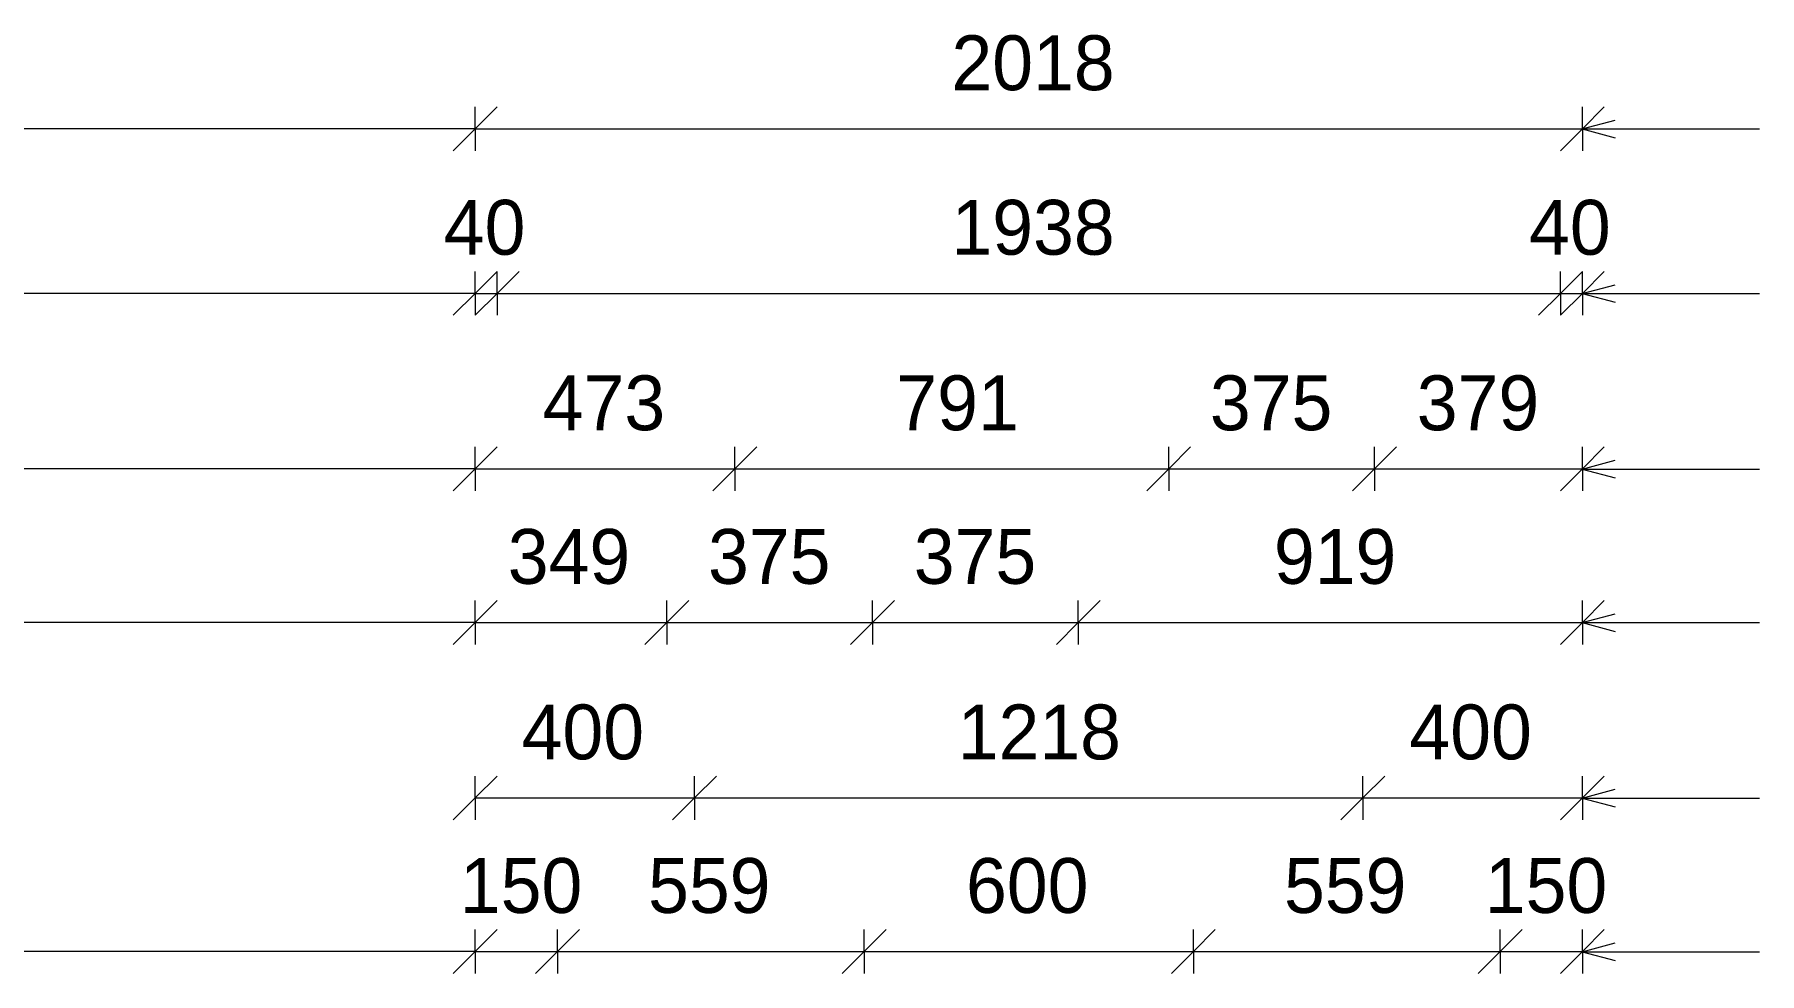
# Model space of a CAD drawing. Header units: millimetres. Extents: x 7560 to 18646, y -2179 to 7399.
# Drawn here: x 10073 to 13217, y 5687 to 7399 of the extents above; entities that cross this region are included whole.
import ezdxf

# ---------------------------------------------------------------- set-up
doc = ezdxf.new("R2010")
doc.units = ezdxf.units.MM
for name, color, linetype, lineweight in [('A-ANNO-DIMS', 211, 'Continuous', 9), ('A-ANNO-DIMS-40', 211, 'Continuous', 9), ('A-DETL-MBND', 5, 'Continuous', 18), ('A-DETL-THIN', 151, 'Continuous', 18), ('G-ANNO-TEXT', 231, 'Continuous', 9)]:
    doc.layers.add(name, color=color, linetype=linetype, lineweight=lineweight)
doc.styles.add('Nirmala UI Semilight', font='NirmalaS.ttf', dxfattribs={"height": 100})
doc.dimstyles.new('Arrow_Filled_-_2_5_NI_UI', dxfattribs={"dimscale": 304.8, "dimtxt": 104.736395, "dimasz": 0.262467, "dimexe": 0.131234, "dimexo": 0.0625, "dimgap": 0.131234, "dimtad": 1, "dimdec": 4, "dimzin": 0, "dimdsep": 46, "dimtxsty": 'Nirmala UI Semilight', "dimblk1": 'OBLIQUE', "dimblk2": 'OBLIQUE', "dimsah": 1, "dimcen": 0.09, "dimazin": 0, "dimtfac": 1, "dimtdec": 4, "dimtix": 1, "dimtmove": 0, "dimatfit": 3, "dimfxl": 0.131234, "dimfxlon": 1, "dimtvp": 1, "dimtolj": 1, "dimtzin": 0, "dimarcsym": 2})

# ---------------------------------------------------------------- blocks, each defined once
blk = doc.blocks.new('DIMBLOCK1-Elevation Front')
at = {"layer": 'A-ANNO-DIMS-40'}
for p, q in [((10875.8, 7227.5), (10915.8, 7267.5)), ((10875.8, 7227.5), (10875.8, 7267.5)), ((12893.8, 7227.5), (12933.8, 7267.5)), ((12893.8, 7227.5), (12893.8, 7267.5)), ((10875.8, 7227.5), (10835.8, 7187.5)), ((10875.8, 7227.5), (12893.8, 7227.5)), ((10875.8, 7227.5), (10875.8, 7187.5)), ((12893.8, 7227.5), (12853.8, 7187.5)), ((12893.8, 7227.5), (12893.8, 7187.5))]:
    blk.add_line(p, q, dxfattribs=at)
at = {"layer": 'A-ANNO-DIMS-40', "color": 0, "insert": (11743.9, 7397.9), "char_height": 100, "width": 338.203, "attachment_point": 1, "line_spacing_factor": 1.142579, "style": 'Nirmala UI Semilight'}
blk.add_mtext('2018', dxfattribs=at)
blk = doc.blocks.new('_Oblique')
at = {"color": 0, "linetype": 'ByBlock', "lineweight": -2}
blk.add_line((-0.5, -0.5), (0.5, 0.5), dxfattribs=at)
blk = doc.blocks.new('DIMBLOCK2-Elevation Front')
at = {"layer": 'A-ANNO-DIMS-40'}
for p, q in [((10875.8, 6927.5), (10915.8, 6967.5)), ((10875.8, 6927.5), (10875.8, 6967.5)), ((10915.8, 6927.5), (10955.8, 6967.5)), ((10915.8, 6927.5), (10915.8, 6967.5)), ((10875.8, 6927.5), (10835.8, 6887.5)), ((10875.8, 6927.5), (10915.8, 6927.5)), ((10915.8, 6927.5), (10875.8, 6887.5)), ((10875.8, 6927.5), (10875.8, 6887.5)), ((10915.8, 6927.5), (10915.8, 6887.5))]:
    blk.add_line(p, q, dxfattribs=at)
at = {"layer": 'A-ANNO-DIMS-40', "color": 0, "insert": (10818.7, 7097.9), "char_height": 100, "width": 185.098, "attachment_point": 1, "line_spacing_factor": 1.142579, "style": 'Nirmala UI Semilight'}
blk.add_mtext('40', dxfattribs=at)
blk = doc.blocks.new('DIMBLOCK3-Elevation Front')
at = {"layer": 'A-ANNO-DIMS-40'}
for p, q in [((10915.8, 6927.5), (10955.8, 6967.5)), ((10915.8, 6927.5), (10915.8, 6967.5)), ((12853.8, 6927.5), (12893.8, 6967.5)), ((12853.8, 6927.5), (12853.8, 6967.5)), ((10915.8, 6927.5), (10875.8, 6887.5)), ((10915.8, 6927.5), (12853.8, 6927.5)), ((10915.8, 6927.5), (10915.8, 6887.5)), ((12853.8, 6927.5), (12813.8, 6887.5)), ((12853.8, 6927.5), (12853.8, 6887.5))]:
    blk.add_line(p, q, dxfattribs=at)
at = {"layer": 'A-ANNO-DIMS-40', "color": 0, "insert": (11743.9, 7097.9), "char_height": 100, "width": 338.203, "attachment_point": 1, "line_spacing_factor": 1.142579, "style": 'Nirmala UI Semilight'}
blk.add_mtext('1938', dxfattribs=at)
blk = doc.blocks.new('DIMBLOCK4-Elevation Front')
at = {"layer": 'A-ANNO-DIMS-40'}
for p, q in [((12853.8, 6927.5), (12893.8, 6967.5)), ((12853.8, 6927.5), (12853.8, 6967.5)), ((12893.8, 6927.5), (12933.8, 6967.5)), ((12893.8, 6927.5), (12893.8, 6967.5)), ((12853.8, 6927.5), (12813.8, 6887.5)), ((12853.8, 6927.5), (12893.8, 6927.5)), ((12893.8, 6927.5), (12853.8, 6887.5)), ((12853.8, 6927.5), (12853.8, 6887.5)), ((12893.8, 6927.5), (12893.8, 6887.5))]:
    blk.add_line(p, q, dxfattribs=at)
at = {"layer": 'A-ANNO-DIMS-40', "color": 0, "insert": (12796.7, 7097.9), "char_height": 100, "width": 185.098, "attachment_point": 1, "line_spacing_factor": 1.142579, "style": 'Nirmala UI Semilight'}
blk.add_mtext('40', dxfattribs=at)
blk = doc.blocks.new('DIMBLOCK5-Elevation Front')
at = {"layer": 'A-ANNO-DIMS-40'}
for p, q in [((10875.8, 5727.5), (10915.8, 5767.5)), ((10875.8, 5727.5), (10875.8, 5767.5)), ((11025.8, 5727.5), (11065.8, 5767.5)), ((11025.8, 5727.5), (11025.8, 5767.5)), ((10875.8, 5727.5), (10835.8, 5687.5)), ((10875.8, 5727.5), (11025.8, 5727.5)), ((10875.8, 5727.5), (10875.8, 5687.5)), ((11025.8, 5727.5), (10985.8, 5687.5)), ((11025.8, 5727.5), (11025.8, 5687.5))]:
    blk.add_line(p, q, dxfattribs=at)
at = {"layer": 'A-ANNO-DIMS-40', "color": 0, "insert": (10848, 5897.9), "char_height": 100, "width": 246.797, "attachment_point": 1, "line_spacing_factor": 1.142579, "style": 'Nirmala UI Semilight'}
blk.add_mtext('150', dxfattribs=at)
blk = doc.blocks.new('DIMBLOCK6-Elevation Front')
at = {"layer": 'A-ANNO-DIMS-40'}
for p, q in [((11025.8, 5727.5), (11065.8, 5767.5)), ((11025.8, 5727.5), (11025.8, 5767.5)), ((11584.8, 5727.5), (11624.8, 5767.5)), ((11584.8, 5727.5), (11584.8, 5767.5)), ((11025.8, 5727.5), (10985.8, 5687.5)), ((11025.8, 5727.5), (11584.8, 5727.5)), ((11025.8, 5727.5), (11025.8, 5687.5)), ((11584.8, 5727.5), (11544.8, 5687.5)), ((11584.8, 5727.5), (11584.8, 5687.5))]:
    blk.add_line(p, q, dxfattribs=at)
at = {"layer": 'A-ANNO-DIMS-40', "color": 0, "insert": (11191, 5897.9), "char_height": 100, "width": 274.219, "attachment_point": 1, "line_spacing_factor": 1.142579, "style": 'Nirmala UI Semilight'}
blk.add_mtext('559', dxfattribs=at)
blk = doc.blocks.new('DIMBLOCK7-Elevation Front')
at = {"layer": 'A-ANNO-DIMS-40'}
for p, q in [((11584.8, 5727.5), (11624.8, 5767.5)), ((11584.8, 5727.5), (11584.8, 5767.5)), ((12184.8, 5727.5), (12224.8, 5767.5)), ((12184.8, 5727.5), (12184.8, 5767.5)), ((11584.8, 5727.5), (11544.8, 5687.5)), ((11584.8, 5727.5), (12184.8, 5727.5)), ((11584.8, 5727.5), (11584.8, 5687.5)), ((12184.8, 5727.5), (12144.8, 5687.5)), ((12184.8, 5727.5), (12184.8, 5687.5))]:
    blk.add_line(p, q, dxfattribs=at)
at = {"layer": 'A-ANNO-DIMS-40', "color": 0, "insert": (11770.5, 5897.9), "char_height": 100, "width": 274.219, "attachment_point": 1, "line_spacing_factor": 1.142579, "style": 'Nirmala UI Semilight'}
blk.add_mtext('600', dxfattribs=at)
blk = doc.blocks.new('DIMBLOCK8-Elevation Front')
at = {"layer": 'A-ANNO-DIMS-40'}
for p, q in [((12184.8, 5727.5), (12224.8, 5767.5)), ((12184.8, 5727.5), (12184.8, 5767.5)), ((12743.8, 5727.5), (12783.8, 5767.5)), ((12743.8, 5727.5), (12743.8, 5767.5)), ((12184.8, 5727.5), (12144.8, 5687.5)), ((12184.8, 5727.5), (12743.8, 5727.5)), ((12184.8, 5727.5), (12184.8, 5687.5)), ((12743.8, 5727.5), (12703.8, 5687.5)), ((12743.8, 5727.5), (12743.8, 5687.5))]:
    blk.add_line(p, q, dxfattribs=at)
at = {"layer": 'A-ANNO-DIMS-40', "color": 0, "insert": (12350, 5897.9), "char_height": 100, "width": 274.219, "attachment_point": 1, "line_spacing_factor": 1.142579, "style": 'Nirmala UI Semilight'}
blk.add_mtext('559', dxfattribs=at)
blk = doc.blocks.new('DIMBLOCK9-Elevation Front')
at = {"layer": 'A-ANNO-DIMS-40'}
for p, q in [((12743.8, 5727.5), (12783.8, 5767.5)), ((12743.8, 5727.5), (12743.8, 5767.5)), ((12893.8, 5727.5), (12933.8, 5767.5)), ((12893.8, 5727.5), (12893.8, 5767.5)), ((12743.8, 5727.5), (12703.8, 5687.5)), ((12743.8, 5727.5), (12893.8, 5727.5)), ((12743.8, 5727.5), (12743.8, 5687.5)), ((12893.8, 5727.5), (12853.8, 5687.5)), ((12893.8, 5727.5), (12893.8, 5687.5))]:
    blk.add_line(p, q, dxfattribs=at)
at = {"layer": 'A-ANNO-DIMS-40', "color": 0, "insert": (12716, 5897.9), "char_height": 100, "width": 246.797, "attachment_point": 1, "line_spacing_factor": 1.142579, "style": 'Nirmala UI Semilight'}
blk.add_mtext('150', dxfattribs=at)
blk = doc.blocks.new('DIMBLOCK10-Elevation Front')
at = {"layer": 'A-ANNO-DIMS-40'}
for p, q in [((10875.8, 6007.5), (10915.8, 6047.5)), ((10875.8, 6007.5), (10875.8, 6047.5)), ((11275.8, 6007.5), (11315.8, 6047.5)), ((11275.8, 6007.5), (11275.8, 6047.5)), ((10875.8, 6007.5), (10835.8, 5967.5)), ((10875.8, 6007.5), (11275.8, 6007.5)), ((10875.8, 6007.5), (10875.8, 5967.5)), ((11275.8, 6007.5), (11235.8, 5967.5)), ((11275.8, 6007.5), (11275.8, 5967.5))]:
    blk.add_line(p, q, dxfattribs=at)
at = {"layer": 'A-ANNO-DIMS-40', "color": 0, "insert": (10960.6, 6177.9), "char_height": 100, "width": 276.504, "attachment_point": 1, "line_spacing_factor": 1.142579, "style": 'Nirmala UI Semilight'}
blk.add_mtext('400', dxfattribs=at)
blk = doc.blocks.new('DIMBLOCK11-Elevation Front')
at = {"layer": 'A-ANNO-DIMS-40'}
for p, q in [((11275.8, 6007.5), (11315.8, 6047.5)), ((11275.8, 6007.5), (11275.8, 6047.5)), ((12493.8, 6007.5), (12533.8, 6047.5)), ((12493.8, 6007.5), (12493.8, 6047.5)), ((11275.8, 6007.5), (11235.8, 5967.5)), ((11275.8, 6007.5), (12493.8, 6007.5)), ((11275.8, 6007.5), (11275.8, 5967.5)), ((12493.8, 6007.5), (12453.8, 5967.5)), ((12493.8, 6007.5), (12493.8, 5967.5))]:
    blk.add_line(p, q, dxfattribs=at)
at = {"layer": 'A-ANNO-DIMS-40', "color": 0, "insert": (11755.3, 6177.9), "char_height": 100, "width": 310.781, "attachment_point": 1, "line_spacing_factor": 1.142579, "style": 'Nirmala UI Semilight'}
blk.add_mtext('1218', dxfattribs=at)
blk = doc.blocks.new('DIMBLOCK12-Elevation Front')
at = {"layer": 'A-ANNO-DIMS-40'}
for p, q in [((12493.8, 6007.5), (12533.8, 6047.5)), ((12493.8, 6007.5), (12493.8, 6047.5)), ((12893.8, 6007.5), (12933.8, 6047.5)), ((12893.8, 6007.5), (12893.8, 6047.5)), ((12493.8, 6007.5), (12453.8, 5967.5)), ((12493.8, 6007.5), (12893.8, 6007.5)), ((12493.8, 6007.5), (12493.8, 5967.5)), ((12893.8, 6007.5), (12853.8, 5967.5)), ((12893.8, 6007.5), (12893.8, 5967.5))]:
    blk.add_line(p, q, dxfattribs=at)
at = {"layer": 'A-ANNO-DIMS-40', "color": 0, "insert": (12578.6, 6177.9), "char_height": 100, "width": 276.504, "attachment_point": 1, "line_spacing_factor": 1.142579, "style": 'Nirmala UI Semilight'}
blk.add_mtext('400', dxfattribs=at)
blk = doc.blocks.new('DIMBLOCK65-Elevation Front')
at = {"layer": 'A-ANNO-DIMS-40'}
for p, q in [((10875.8, 6327.5), (10915.8, 6367.5)), ((10875.8, 6327.5), (10875.8, 6367.5)), ((11225.1, 6327.5), (11265.1, 6367.5)), ((11225.1, 6327.5), (11225.1, 6367.5)), ((10875.8, 6327.5), (10835.8, 6287.5)), ((10875.8, 6327.5), (11225.1, 6327.5)), ((10875.8, 6327.5), (10875.8, 6287.5)), ((11225.1, 6327.5), (11185.1, 6287.5)), ((11225.1, 6327.5), (11225.1, 6287.5))]:
    blk.add_line(p, q, dxfattribs=at)
at = {"layer": 'A-ANNO-DIMS-40', "color": 0, "insert": (10935.3, 6497.9), "char_height": 100, "width": 276.504, "attachment_point": 1, "line_spacing_factor": 1.142579, "style": 'Nirmala UI Semilight'}
blk.add_mtext('349', dxfattribs=at)
blk = doc.blocks.new('DIMBLOCK66-Elevation Front')
at = {"layer": 'A-ANNO-DIMS-40'}
for p, q in [((11225.1, 6327.5), (11265.1, 6367.5)), ((11225.1, 6327.5), (11225.1, 6367.5)), ((11600.1, 6327.5), (11640.1, 6367.5)), ((11600.1, 6327.5), (11600.1, 6367.5)), ((11225.1, 6327.5), (11185.1, 6287.5)), ((11225.1, 6327.5), (11600.1, 6327.5)), ((11225.1, 6327.5), (11225.1, 6287.5)), ((11600.1, 6327.5), (11560.1, 6287.5)), ((11600.1, 6327.5), (11600.1, 6287.5))]:
    blk.add_line(p, q, dxfattribs=at)
at = {"layer": 'A-ANNO-DIMS-40', "color": 0, "insert": (11300.3, 6497.9), "char_height": 100, "width": 269.649, "attachment_point": 1, "line_spacing_factor": 1.142579, "style": 'Nirmala UI Semilight'}
blk.add_mtext('375', dxfattribs=at)
blk = doc.blocks.new('DIMBLOCK67-Elevation Front')
at = {"layer": 'A-ANNO-DIMS-40'}
for p, q in [((11600.1, 6327.5), (11640.1, 6367.5)), ((11600.1, 6327.5), (11600.1, 6367.5)), ((11975.1, 6327.5), (12015.1, 6367.5)), ((11975.1, 6327.5), (11975.1, 6367.5)), ((11600.1, 6327.5), (11560.1, 6287.5)), ((11600.1, 6327.5), (11975.1, 6327.5)), ((11600.1, 6327.5), (11600.1, 6287.5)), ((11975.1, 6327.5), (11935.1, 6287.5)), ((11975.1, 6327.5), (11975.1, 6287.5))]:
    blk.add_line(p, q, dxfattribs=at)
at = {"layer": 'A-ANNO-DIMS-40', "color": 0, "insert": (11675.3, 6497.9), "char_height": 100, "width": 269.649, "attachment_point": 1, "line_spacing_factor": 1.142579, "style": 'Nirmala UI Semilight'}
blk.add_mtext('375', dxfattribs=at)
blk = doc.blocks.new('DIMBLOCK68-Elevation Front')
at = {"layer": 'A-ANNO-DIMS-40'}
for p, q in [((11975.1, 6327.5), (12015.1, 6367.5)), ((11975.1, 6327.5), (11975.1, 6367.5)), ((12893.8, 6327.5), (12933.8, 6367.5)), ((12893.8, 6327.5), (12893.8, 6367.5)), ((11975.1, 6327.5), (11935.1, 6287.5)), ((11975.1, 6327.5), (12893.8, 6327.5)), ((11975.1, 6327.5), (11975.1, 6287.5)), ((12893.8, 6327.5), (12853.8, 6287.5)), ((12893.8, 6327.5), (12893.8, 6287.5))]:
    blk.add_line(p, q, dxfattribs=at)
at = {"layer": 'A-ANNO-DIMS-40', "color": 0, "insert": (12331.6, 6497.9), "char_height": 100, "width": 246.797, "attachment_point": 1, "line_spacing_factor": 1.142579, "style": 'Nirmala UI Semilight'}
blk.add_mtext('919', dxfattribs=at)
blk = doc.blocks.new('DIMBLOCK69-Elevation Front')
at = {"layer": 'A-ANNO-DIMS-40'}
for p, q in [((10875.8, 6607.5), (10915.8, 6647.5)), ((10875.8, 6607.5), (10875.8, 6647.5)), ((11349, 6607.5), (11389, 6647.5)), ((11349, 6607.5), (11349, 6647.5)), ((10875.8, 6607.5), (10835.8, 6567.5)), ((10875.8, 6607.5), (11349, 6607.5)), ((10875.8, 6607.5), (10875.8, 6567.5)), ((11349, 6607.5), (11309, 6567.5)), ((11349, 6607.5), (11349, 6567.5))]:
    blk.add_line(p, q, dxfattribs=at)
at = {"layer": 'A-ANNO-DIMS-40', "color": 0, "insert": (10999.1, 6777.9), "char_height": 100, "width": 271.934, "attachment_point": 1, "line_spacing_factor": 1.142579, "style": 'Nirmala UI Semilight'}
blk.add_mtext('473', dxfattribs=at)
blk = doc.blocks.new('DIMBLOCK70-Elevation Front')
at = {"layer": 'A-ANNO-DIMS-40'}
for p, q in [((11349, 6607.5), (11389, 6647.5)), ((11349, 6607.5), (11349, 6647.5)), ((12139.8, 6607.5), (12179.8, 6647.5)), ((12139.8, 6607.5), (12139.8, 6647.5)), ((11349, 6607.5), (11309, 6567.5)), ((11349, 6607.5), (12139.8, 6607.5)), ((11349, 6607.5), (11349, 6567.5)), ((12139.8, 6607.5), (12099.8, 6567.5)), ((12139.8, 6607.5), (12139.8, 6567.5))]:
    blk.add_line(p, q, dxfattribs=at)
at = {"layer": 'A-ANNO-DIMS-40', "color": 0, "insert": (11643.5, 6777.9), "char_height": 100, "width": 242.227, "attachment_point": 1, "line_spacing_factor": 1.142579, "style": 'Nirmala UI Semilight'}
blk.add_mtext('791', dxfattribs=at)
blk = doc.blocks.new('DIMBLOCK71-Elevation Front')
at = {"layer": 'A-ANNO-DIMS-40'}
for p, q in [((12139.8, 6607.5), (12179.8, 6647.5)), ((12139.8, 6607.5), (12139.8, 6647.5)), ((12514.8, 6607.5), (12554.8, 6647.5)), ((12514.8, 6607.5), (12514.8, 6647.5)), ((12139.8, 6607.5), (12099.8, 6567.5)), ((12139.8, 6607.5), (12514.8, 6607.5)), ((12139.8, 6607.5), (12139.8, 6567.5)), ((12514.8, 6607.5), (12474.8, 6567.5)), ((12514.8, 6607.5), (12514.8, 6567.5))]:
    blk.add_line(p, q, dxfattribs=at)
at = {"layer": 'A-ANNO-DIMS-40', "color": 0, "insert": (12215, 6777.9), "char_height": 100, "width": 269.649, "attachment_point": 1, "line_spacing_factor": 1.142579, "style": 'Nirmala UI Semilight'}
blk.add_mtext('375', dxfattribs=at)
blk = doc.blocks.new('DIMBLOCK72-Elevation Front')
at = {"layer": 'A-ANNO-DIMS-40'}
for p, q in [((12514.8, 6607.5), (12554.8, 6647.5)), ((12514.8, 6607.5), (12514.8, 6647.5)), ((12893.8, 6607.5), (12933.8, 6647.5)), ((12893.8, 6607.5), (12893.8, 6647.5)), ((12514.8, 6607.5), (12474.8, 6567.5)), ((12514.8, 6607.5), (12893.8, 6607.5)), ((12514.8, 6607.5), (12514.8, 6567.5)), ((12893.8, 6607.5), (12853.8, 6567.5)), ((12893.8, 6607.5), (12893.8, 6567.5))]:
    blk.add_line(p, q, dxfattribs=at)
at = {"layer": 'A-ANNO-DIMS-40', "color": 0, "insert": (12592, 6777.9), "char_height": 100, "width": 269.649, "attachment_point": 1, "line_spacing_factor": 1.142579, "style": 'Nirmala UI Semilight'}
blk.add_mtext('379', dxfattribs=at)

msp = doc.modelspace()

# ---------------------------------------------------------------- linework, layer by layer
at = {"layer": 'A-DETL-MBND'}
for p, q in [((10875.80383, 6607.46791), (8052.13732, 6607.46791)), ((10875.80383, 6327.46791), (8372.13732, 6327.46791))]:
    msp.add_line(p, q, dxfattribs=at)
at = {"layer": 'A-DETL-THIN'}
for p, q in [((10875.80383, 7227.46791), (7732.13732, 7227.46791)), ((10875.80383, 6927.46791), (7732.13732, 6927.46791)), ((10875.80383, 5727.46791), (8992.13732, 5727.46791))]:
    msp.add_line(p, q, dxfattribs=at)
at = {"layer": 'G-ANNO-TEXT', "color": 7}
for p, q in [((12893.5776, 7227.18914), (12953.5776, 7243.26609)), ((12893.5776, 7227.18914), (12953.5776, 7211.11218)), ((12893.5776, 7227.18914), (13216.60308, 7227.18914)), ((12893.5776, 6927.18914), (12953.5776, 6943.26609)), ((12893.5776, 6927.18914), (12953.5776, 6911.11218)), ((12893.5776, 6927.18914), (13216.60308, 6927.18914)), ((12893.5776, 6607.18914), (12953.5776, 6623.26609)), ((12893.5776, 6607.18914), (12953.5776, 6591.11218)), ((12893.5776, 6607.18914), (13216.60308, 6607.18914)), ((12893.5776, 6327.18914), (12953.5776, 6343.26609)), ((12893.5776, 6327.18914), (12953.5776, 6311.11218)), ((12893.5776, 6327.18914), (13216.60308, 6327.18914)), ((12893.5776, 6007.18914), (12953.5776, 6023.26609)), ((12893.5776, 6007.18914), (12953.5776, 5991.11218)), ((12893.5776, 6007.18914), (13216.60308, 6007.18914)), ((12893.5776, 5727.18914), (12953.5776, 5743.26609)), ((12893.5776, 5727.18914), (12953.5776, 5711.11218)), ((12893.5776, 5727.18914), (13216.60308, 5727.18914))]:
    msp.add_line(p, q, dxfattribs=at)

# ---------------------------------------------------------------- dimensions: what is measured, and where the dimension line sits
at = {"layer": 'A-ANNO-DIMS'}
for base, p1, p2, override, picture, middle in [((12893.80383, 7227.46791), (10875.80383, 7187.46791), (12893.80383, 7187.46791), {"dimpost": '<>', "dimfxl": 2018}, 'DIMBLOCK1-Elevation Front', (11884.80383, 7319.42049)), ((10915.80383, 6927.46791), (10875.80383, 6887.46791), (10915.80383, 6887.46791), {"dimpost": '<>', "dimfxl": 40}, 'DIMBLOCK2-Elevation Front', (10895.80383, 7019.14155)), ((12853.80383, 6927.46791), (10915.80383, 6887.46791), (12853.80383, 6887.46791), {"dimpost": '<>', "dimfxl": 1938}, 'DIMBLOCK3-Elevation Front', (11884.80383, 7019.45536)), ((12893.80383, 6927.46791), (12853.80383, 6887.46791), (12893.80383, 6887.46791), {"dimpost": '<>', "dimfxl": 40}, 'DIMBLOCK4-Elevation Front', (12873.80383, 7019.14155)), ((11348.98753, 6607.46791), (10875.80383, 6567.46791), (11348.98753, 6567.46791), {"dimpost": '<>', "dimfxl": 473.183695}, 'DIMBLOCK69-Elevation Front', (11112.39568, 6699.17642)), ((12139.82172, 6607.46791), (11348.98753, 6567.46791), (12139.82172, 6567.46791), {"dimpost": '<>', "dimfxl": 790.834191}, 'DIMBLOCK70-Elevation Front', (11744.40462, 6699.45536)), ((12514.82172, 6607.46791), (12139.82172, 6567.46791), (12514.82172, 6567.46791), {"dimpost": '<>', "dimfxl": 375}, 'DIMBLOCK71-Elevation Front', (12327.32172, 6699.17642)), ((12893.80383, 6607.46791), (12514.82172, 6567.46791), (12893.80383, 6567.46791), {"dimpost": '<>', "dimfxl": 378.982114}, 'DIMBLOCK72-Elevation Front', (12704.31277, 6699.17642)), ((11225.12434, 6327.46791), (10875.80383, 6287.46791), (11225.12434, 6287.46791), {"dimpost": '<>', "dimfxl": 349.320506}, 'DIMBLOCK65-Elevation Front', (11050.46408, 6419.17642)), ((11600.12434, 6327.46791), (11225.12434, 6287.46791), (11600.12434, 6287.46791), {"dimpost": '<>', "dimfxl": 375}, 'DIMBLOCK66-Elevation Front', (11412.62434, 6419.17642)), ((11975.12434, 6327.46791), (11600.12434, 6287.46791), (11975.12434, 6287.46791), {"dimpost": '<>', "dimfxl": 375}, 'DIMBLOCK67-Elevation Front', (11787.62434, 6419.17642)), ((12893.80383, 6327.46791), (11975.12434, 6287.46791), (12893.80383, 6287.46791), {"dimpost": '<>', "dimfxl": 918.679494}, 'DIMBLOCK68-Elevation Front', (12434.46408, 6419.45536)), ((11275.80383, 6007.46791), (10875.80383, 5967.46791), (11275.80383, 5967.46791), {"dimpost": '<>', "dimfxl": 400}, 'DIMBLOCK10-Elevation Front', (11075.80383, 6099.14155)), ((12493.80383, 6007.46791), (11275.80383, 5967.46791), (12493.80383, 5967.46791), {"dimpost": '<>', "dimfxl": 1218}, 'DIMBLOCK11-Elevation Front', (11884.80383, 6099.38562)), ((12893.80383, 6007.46791), (12493.80383, 5967.46791), (12893.80383, 5967.46791), {"dimpost": '<>', "dimfxl": 400}, 'DIMBLOCK12-Elevation Front', (12693.80383, 6099.14155)), ((11025.80383, 5727.46791), (10875.80383, 5687.46791), (11025.80383, 5687.46791), {"dimpost": '<>', "dimfxl": 150}, 'DIMBLOCK5-Elevation Front', (10950.80383, 5819.42049)), ((11584.80383, 5727.46791), (11025.80383, 5687.46791), (11584.80383, 5687.46791), {"dimpost": '<>', "dimfxl": 559}, 'DIMBLOCK6-Elevation Front', (11305.30383, 5819.17642)), ((12184.80383, 5727.46791), (11584.80383, 5687.46791), (12184.80383, 5687.46791), {"dimpost": '<>', "dimfxl": 600}, 'DIMBLOCK7-Elevation Front', (11884.80383, 5819.17642)), ((12743.80383, 5727.46791), (12184.80383, 5687.46791), (12743.80383, 5687.46791), {"dimpost": '<>', "dimfxl": 559}, 'DIMBLOCK8-Elevation Front', (12464.30383, 5819.17642)), ((12893.80383, 5727.46791), (12743.80383, 5687.46791), (12893.80383, 5687.46791), {"dimpost": '<>', "dimfxl": 150}, 'DIMBLOCK9-Elevation Front', (12818.80383, 5819.42049))]:
    dim = msp.add_linear_dim(base=base, p1=p1, p2=p2, dimstyle='Arrow_Filled_-_2_5_NI_UI', override=override, dxfattribs=at)
    dim.commit()
    dim.dimension.update_dxf_attribs({"geometry": picture, "text_midpoint": middle})

doc.saveas('drawing.dxf')
